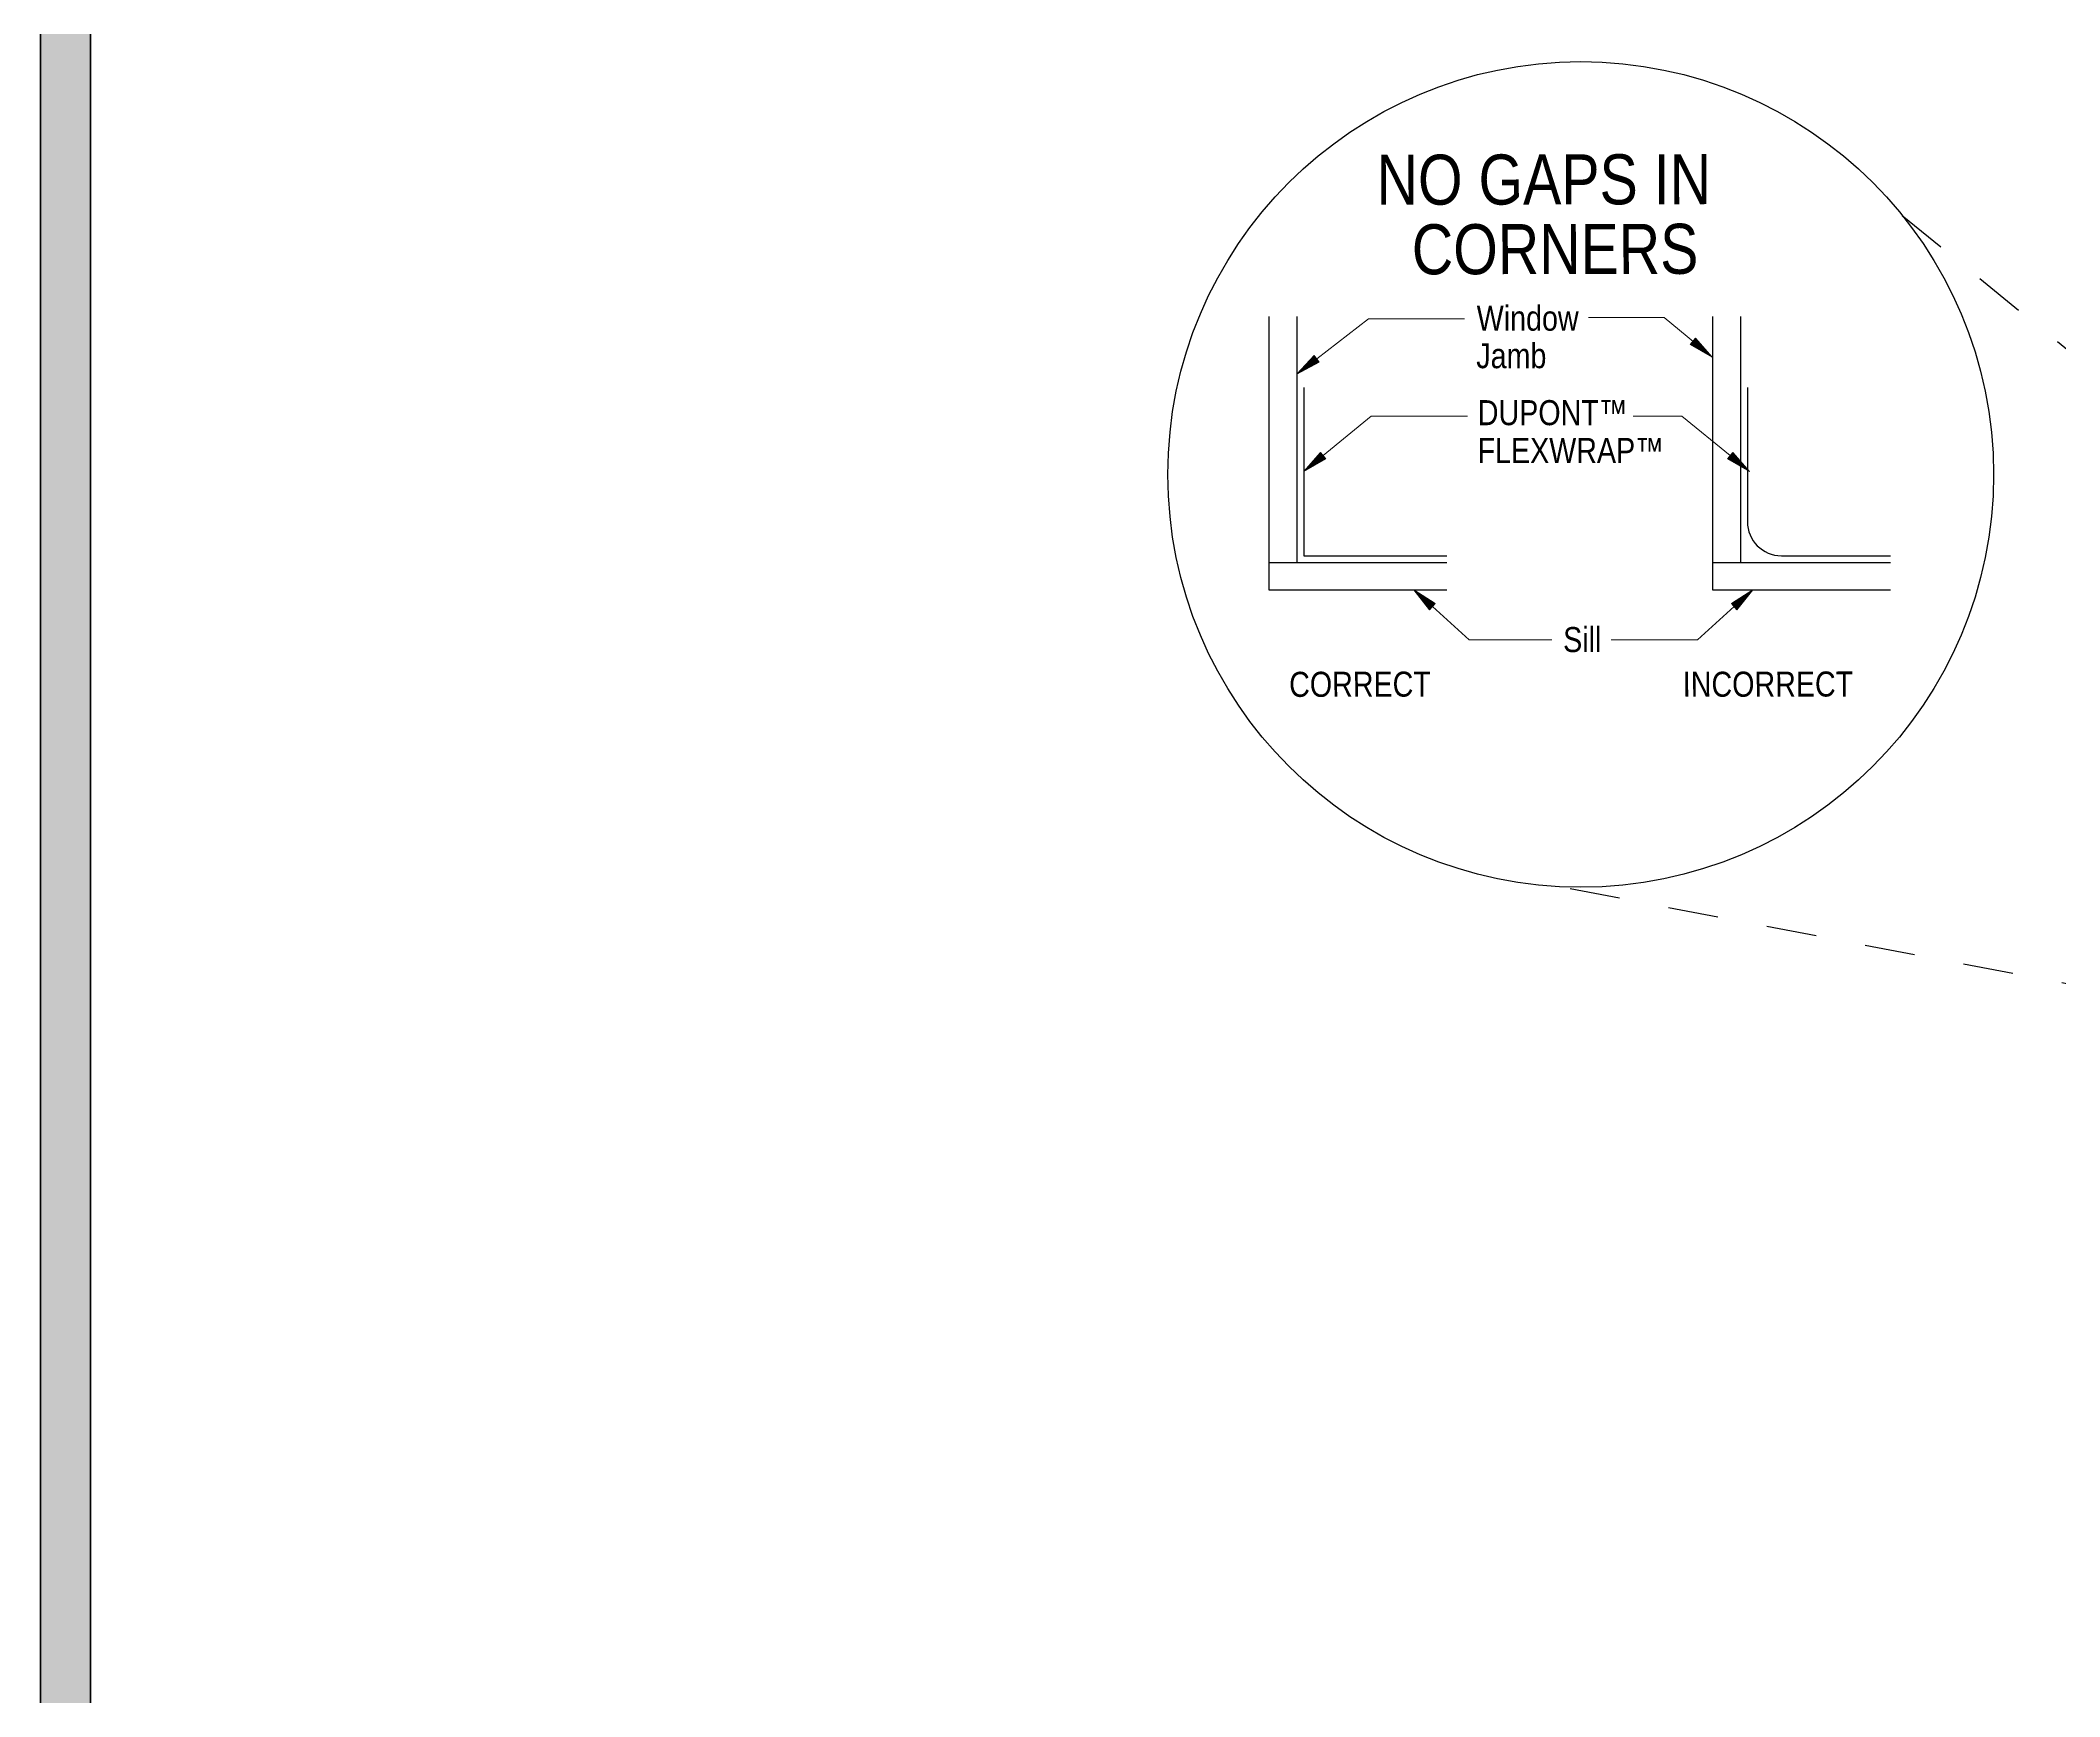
# Model space of a CAD drawing. Extents: x -1328 to 5679, y -4611 to 1603.
# Drawn here: x -1303.5 to -940.3, y 869.9 to 1167.9 of the extents above; entities that cross this region are included whole.
import ezdxf

# ---------------------------------------------------------------- set-up
doc = ezdxf.new("R2010")
doc.units = 0
doc.header["$MEASUREMENT"] = 0
doc.linetypes.add('AI-Linetype-15', pattern=[18.002632, 9.001316, -9.001316])
doc.linetypes.add('AI-Linetype-19', pattern=[18.002632, 9.001316, -9.001316])
doc.layers.add('G-ANNO-TTLB', color=7, linetype='Continuous', lineweight=0)
doc.layers.add('TYVEK', color=7, linetype='Continuous', lineweight=0)

# ---------------------------------------------------------------- blocks, each defined once
blk = doc.blocks.new('Block_56')
at = {"layer": 'TYVEK', "char_height": 0.2, "attachment_point": 7}
for s, insert in [('\\C18;\\c0;\\FArial Narrow|b0|i0|c1;\\H4.500657;\\W1.000000;DUPONT™', (-1044.98, 1098.62)), ('\\C18;\\c0;\\FArial Narrow|b0|i0|c1;\\H4.500657;\\W1.000000;FLEXWRAP™', (-1045.03, 1091.88))]:
    blk.add_mtext(s, dxfattribs=dict(at, insert=insert))
blk = doc.blocks.new('Block_55')
at = {"layer": 'TYVEK', "true_color": 0x000000, "transparency": 33554687}
h = blk.add_hatch(color=18, dxfattribs=at)
h.dxf.hatch_style = 2
h.paths.add_polyline_path([(-1072.33, 1092.62), (-1076.28, 1090.34), (-1073.28, 1093.78)])
at = {"layer": 'TYVEK', "color": 18, "lineweight": 0, "true_color": 0x000000}
for p, q in [((-1072.8, 1093.2), (-1064.14, 1100.33)), ((-1064.14, 1100.33), (-1046.85, 1100.33))]:
    blk.add_line(p, q, dxfattribs=at)
at = {"layer": 'TYVEK'}
blk.add_lwpolyline([(-1072.33, 1092.62), (-1076.28, 1090.34), (-1073.28, 1093.78), (-1073.28, 1093.78)], close=True, dxfattribs=at)
blk.add_blockref('Block_56', (0, 0), dxfattribs=at)
blk = doc.blocks.new('Block_58')
at = {"layer": 'TYVEK', "char_height": 0.2, "attachment_point": 7}
for s, insert in [('\\C18;\\c0;\\FArial Narrow|b0|i0|c1;\\H4.500657;\\W1.000000;Window', (-1045.18, 1115.62)), ('\\C18;\\c0;\\FArial Narrow|b0|i0|c1;\\H4.500657;\\W1.000000;Jamb', (-1045.25, 1108.87))]:
    blk.add_mtext(s, dxfattribs=dict(at, insert=insert))
blk = doc.blocks.new('Block_57')
at = {"layer": 'TYVEK', "true_color": 0x000000, "transparency": 33554687}
h = blk.add_hatch(color=18, dxfattribs=at)
h.dxf.hatch_style = 2
h.paths.add_polyline_path([(-1073.5, 1110.01), (-1077.51, 1107.84), (-1074.42, 1111.19)])
at = {"layer": 'TYVEK', "color": 18, "lineweight": 0, "true_color": 0x000000}
for p, q in [((-1073.96, 1110.6), (-1064.65, 1117.83)), ((-1064.65, 1117.83), (-1047.36, 1117.83))]:
    blk.add_line(p, q, dxfattribs=at)
at = {"layer": 'TYVEK'}
blk.add_lwpolyline([(-1073.5, 1110.01), (-1077.51, 1107.84), (-1074.42, 1111.19), (-1074.42, 1111.19)], close=True, dxfattribs=at)
blk.add_blockref('Block_58', (0, 0), dxfattribs=at)
blk = doc.blocks.new('Block_59')
at = {"layer": 'TYVEK', "true_color": 0x000000, "transparency": 33554687}
h = blk.add_hatch(color=18, dxfattribs=at)
h.dxf.hatch_style = 2
h.paths.add_polyline_path([(-1053.65, 1065.49), (-1056.48, 1069.07), (-1052.64, 1066.6)])
at = {"layer": 'TYVEK', "color": 18, "lineweight": 0, "true_color": 0x000000}
for p, q in [((-1053.14, 1066.05), (-1046.55, 1060.09)), ((-1046.55, 1060.09), (-1031.65, 1060.09))]:
    blk.add_line(p, q, dxfattribs=at)
at = {"layer": 'TYVEK'}
blk.add_lwpolyline([(-1053.65, 1065.49), (-1056.48, 1069.07), (-1052.64, 1066.6), (-1052.64, 1066.6)], close=True, dxfattribs=at)
at = {"layer": 'TYVEK', "insert": (-1029.63, 1057.8), "char_height": 0.2, "attachment_point": 7}
blk.add_mtext('\\C18;\\c0;\\FArial Narrow|b0|i0|c1;\\H4.500657;\\W1.000000;Sill', dxfattribs=at)

msp = doc.modelspace()

# ---------------------------------------------------------------- hatches: boundary and pattern name
at = {"layer": 'G-ANNO-TTLB', "true_color": 0xff00ff, "transparency": 33554687}
h = msp.add_hatch(color=6, dxfattribs=at)
edge = h.paths.add_edge_path()
edge.add_spline(control_points=[(1626, -853.91), (1626, -853.91), (-1303.52, -853.91), (-1303.52, -853.91), (-1303.52, -853.91), (-1303.52, 1603.09), (-1303.52, 1603.09), (-1303.52, 1603.09), (1626, 1603.09), (1626, 1603.09), (1626, 1603.09), (1626, -853.91), (1626, -853.91)], knot_values=[0, 0, 0, 0, 1, 1, 1, 2, 2, 2, 3, 3, 3, 4, 4, 4, 4], degree=3, periodic=0)
edge = h.paths.add_edge_path()
edge.add_spline(control_points=[(-1294.52, 1594.09), (-1294.52, 1594.09), (-1294.52, -844.91), (-1294.52, -844.91), (-1294.52, -844.91), (1617, -844.91), (1617, -844.91), (1617, -844.91), (1617, 1594.09), (1617, 1594.09), (1617, 1594.09), (-1294.52, 1594.09), (-1294.52, 1594.09)], knot_values=[0, 0, 0, 0, 1, 1, 1, 2, 2, 2, 3, 3, 3, 4, 4, 4, 4], degree=3, periodic=0)
edge.add_line((-1294.52, 1594.09), (-1294.52, 1594.09))
at = {"layer": 'TYVEK', "true_color": 0x000000, "transparency": 33554687}
h = msp.add_hatch(color=18, dxfattribs=at)
h.dxf.hatch_style = 2
h.paths.add_polyline_path([(-1005.83, 1114.34), (-1002.83, 1110.9), (-1006.78, 1113.18)])
h = msp.add_hatch(color=18, dxfattribs=at)
h.dxf.hatch_style = 2
h.paths.add_polyline_path([(-999.14, 1093.78), (-996.14, 1090.34), (-1000.09, 1092.62)])
h = msp.add_hatch(color=18, dxfattribs=at)
h.dxf.hatch_style = 2
h.paths.add_polyline_path([(-999.38, 1066.6), (-995.53, 1069.07), (-998.37, 1065.49)])

# ---------------------------------------------------------------- linework, layer by layer
at = {"layer": 'G-ANNO-TTLB', "color": 6, "lineweight": 50, "true_color": 0xff00ff}
for p, q in [((-1303.52, 1603.09), (-1303.52, -853.91)), ((-1294.52, 1594.09), (-1294.52, -844.91)), ((-1294.52, -844.91), (-1294.52, 1594.09))]:
    msp.add_line(p, q, dxfattribs=at)
at = {"layer": 'G-ANNO-TTLB'}
for points in [[(1626, -853.91), (1626, -853.91), (-1303.52, -853.91), (-1303.52, -853.91), (-1303.52, -853.91), (-1303.52, 1603.09), (-1303.52, 1603.09), (-1303.52, 1603.09), (1626, 1603.09), (1626, 1603.09), (1626, 1603.09), (1626, -853.91), (1626, -853.91)], [(-1294.52, 1594.09), (-1294.52, 1594.09), (-1294.52, -844.91), (-1294.52, -844.91), (-1294.52, -844.91), (1617, -844.91), (1617, -844.91), (1617, -844.91), (1617, 1594.09), (1617, 1594.09), (1617, 1594.09), (-1294.52, 1594.09), (-1294.52, 1594.09)]]:
    msp.add_open_spline(points, degree=3, knots=[0, 0, 0, 0, 1, 1, 1, 2, 2, 2, 3, 3, 3, 4, 4, 4, 4], dxfattribs=at)
at = {"layer": 'TYVEK', "color": 18, "linetype": 'AI-Linetype-19', "lineweight": 25, "true_color": 0x000000}
msp.add_line((-968.66, 1136.43), (-800.77, 1000), dxfattribs=at)
at = {"layer": 'TYVEK', "color": 18, "lineweight": 25, "true_color": 0x000000}
for p, q in [((-1082.56, 1118.22), (-1082.56, 1069.07)), ((-1077.51, 1118.22), (-1077.51, 1073.95)), ((-1002.78, 1118.22), (-1002.78, 1069.07)), ((-997.73, 1118.22), (-997.73, 1073.95)), ((-1082.56, 1073.95), (-1050.53, 1073.95)), ((-1002.78, 1073.95), (-970.75, 1073.95)), ((-1082.56, 1069.07), (-1050.53, 1069.07)), ((-1002.78, 1069.07), (-970.75, 1069.07))]:
    msp.add_line(p, q, dxfattribs=at)
at = {"layer": 'TYVEK', "color": 18, "lineweight": 0, "true_color": 0x000000}
for p, q in [((-1011.49, 1118.03), (-1025.07, 1118.03)), ((-1002.83, 1110.9), (-1011.49, 1118.03)), ((-1008.28, 1100.33), (-1017.02, 1100.33)), ((-999.62, 1093.2), (-1008.28, 1100.33)), ((-998.87, 1066.05), (-1005.46, 1060.09)), ((-1005.46, 1060.09), (-1021.02, 1060.09))]:
    msp.add_line(p, q, dxfattribs=at)
at = {"layer": 'TYVEK', "color": 18, "linetype": 'AI-Linetype-15', "lineweight": 25, "true_color": 0x000000}
msp.add_line((-789.64, 969.57), (-1030.57, 1015.68), dxfattribs=at)
at = {"layer": 'TYVEK'}
for points in [[(-1005.83, 1114.34), (-1002.83, 1110.9), (-1006.78, 1113.18), (-1006.78, 1113.18)], [(-999.14, 1093.78), (-996.14, 1090.34), (-1000.09, 1092.62), (-1000.09, 1092.62)], [(-999.38, 1066.6), (-995.53, 1069.07), (-998.37, 1065.49), (-998.37, 1065.49)]]:
    msp.add_lwpolyline(points, close=True, dxfattribs=at)
at = {"layer": 'TYVEK', "color": 4, "lineweight": 25, "true_color": 0x00ffff}
msp.add_lwpolyline([(-1076.28, 1105.49), (-1076.28, 1075.19), (-1050.53, 1075.19)], dxfattribs=at)
at = {"layer": 'TYVEK', "color": 18, "lineweight": 25, "true_color": 0x000000}
msp.add_circle((-1026.46, 1089.82), 74.26, dxfattribs=at)
at = {"layer": 'TYVEK', "color": 4, "lineweight": 25, "true_color": 0x00ffff}
msp.add_open_spline([(-996.5, 1105.49), (-996.5, 1105.49), (-996.5, 1081.31), (-996.5, 1081.31), (-996.5, 1077.93), (-993.76, 1075.19), (-990.38, 1075.19), (-990.38, 1075.19), (-970.75, 1075.19), (-970.75, 1075.19)], degree=3, knots=[0, 0, 0, 0, 1, 1, 1, 2, 2, 2, 3, 3, 3, 3], dxfattribs=at)

# ---------------------------------------------------------------- block references
at = {"layer": 'TYVEK'}
for name in ['Block_57', 'Block_55', 'Block_59']:
    msp.add_blockref(name, (0, 0), dxfattribs=at)

# ---------------------------------------------------------------- texts
at = {"layer": 'TYVEK', "char_height": 0.2, "attachment_point": 7, "rotation": 0.1123}
for s, insert in [('\\C18;\\c0;\\FArial Narrow|b0|i0|c1;\\H9.001388;\\W1.000002;NO GAPS IN', (-1063.18, 1138.2)), ('\\C18;\\c0;\\FArial Narrow|b0|i0|c1;\\H9.001388;\\W1.000002;CORNERS', (-1056.84, 1125.69)), ('\\C18;\\c0;\\FArial Narrow|b0|i0|c1;\\H4.500694;\\W1.000002;CORRECT', (-1078.91, 1049.74)), ('\\C18;\\c0;\\FArial Narrow|b0|i0|c1;\\H4.500694;\\W1.000002;INCORRECT', (-1008.1, 1049.75))]:
    msp.add_mtext(s, dxfattribs=dict(at, insert=insert))

doc.saveas('drawing.dxf')
